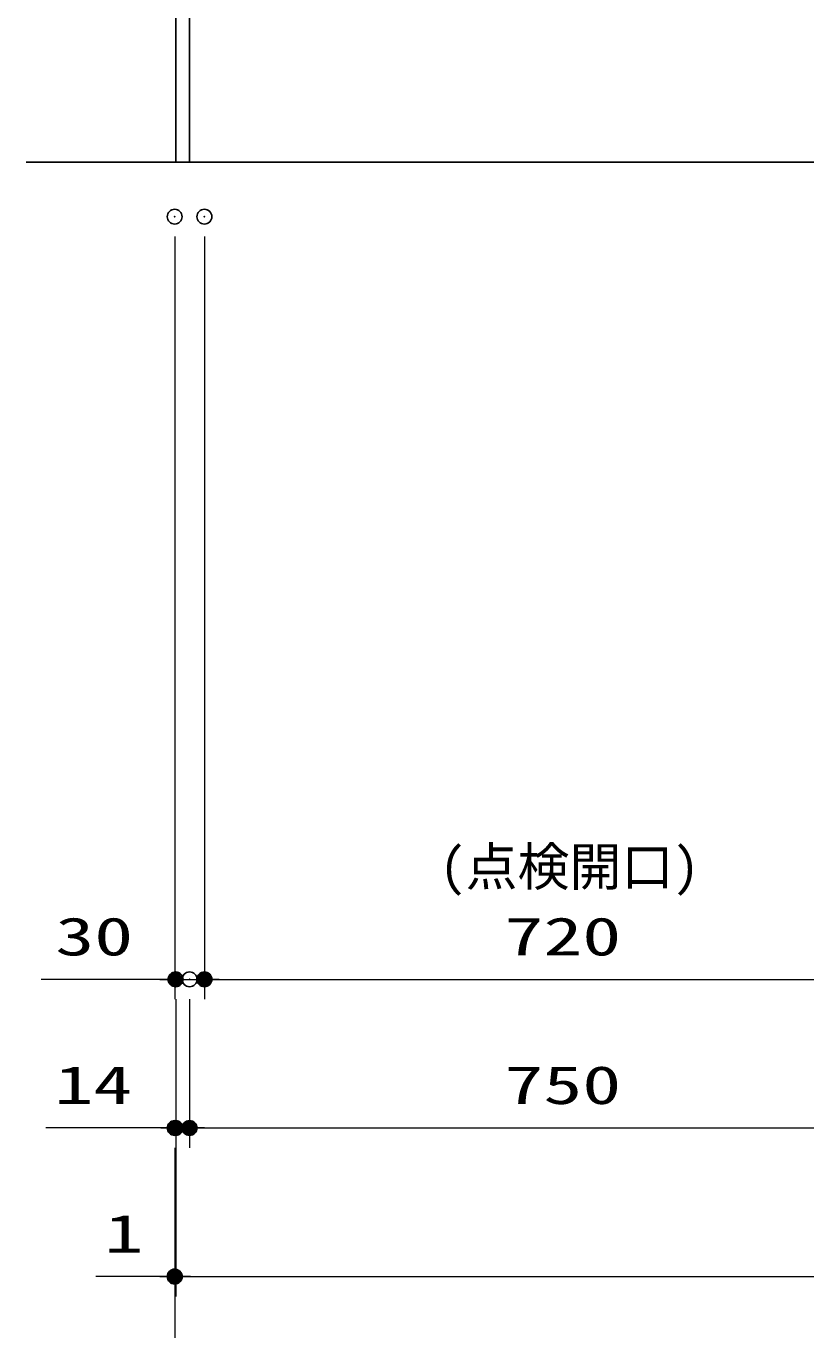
# Model space of a CAD drawing. Units: millimetres, scale not verified. Extents: x -9797 to 9797, y -4555 to 4555.
# Drawn here: x -7609 to -6821, y -3040 to -1724 of the extents above; entities that cross this region are included whole.
import ezdxf
from ezdxf.enums import TextEntityAlignment as Align

# ---------------------------------------------------------------- set-up
doc = ezdxf.new("R2010")
doc.units = ezdxf.units.MM
doc.header["$LTSCALE"] = 30
doc.header["$PDMODE"] = 32
doc.header["$PDSIZE"] = 15
for name, color, linetype, lineweight in [('0-0_0', 7, 'Continuous', 25), ('0-1_KABE', 4, 'Continuous', 25), ('0-3_寸法ﾚｲﾔｰ', 30, 'Continuous', 13), ('0-4_DEFPOINTS', 7, 'Continuous', 25)]:
    doc.layers.add(name, color=color, linetype=linetype, lineweight=lineweight)
doc.styles.add('ＭＳ ゴシック', font='')
doc.styles.get('ＭＳ ゴシック').set_extended_font_data('MS Gothic')

# ---------------------------------------------------------------- blocks, each defined once
blk = doc.blocks.new('_DOT')
at = {"layer": '0-0_0', "color": 30}
blk.add_line((-15, 0), (-30, 0), dxfattribs=at)
for points in [[(0, 0), (-15, 0), (-14.88, 1.88)], [(0, 0), (-14.88, -1.88), (-15, 0)], [(0, 0), (-14.88, 1.88), (-14.53, 3.73)], [(0, 0), (-14.53, -3.73), (-14.88, -1.88)], [(0, 0), (-14.53, 3.73), (-13.95, 5.52)], [(0, 0), (-13.95, -5.52), (-14.53, -3.73)], [(0, 0), (-13.95, 5.52), (-13.14, 7.23)], [(0, 0), (-13.14, -7.23), (-13.95, -5.52)], [(0, 0), (-13.14, 7.23), (-12.14, 8.82)], [(0, 0), (-12.14, -8.82), (-13.14, -7.23)], [(0, 0), (-12.14, 8.82), (-10.93, 10.27)], [(0, 0), (-10.93, -10.27), (-12.14, -8.82)], [(0, 0), (-10.93, 10.27), (-9.56, 11.56)], [(0, 0), (-9.56, -11.56), (-10.93, -10.27)], [(0, 0), (-9.56, 11.56), (-8.04, 12.66)], [(0, 0), (-8.04, -12.66), (-9.56, -11.56)], [(0, 0), (-8.04, 12.66), (-6.39, 13.57)], [(0, 0), (-6.39, -13.57), (-8.04, -12.66)], [(0, 0), (-6.39, 13.57), (-4.64, 14.27)], [(0, 0), (-4.64, -14.27), (-6.39, -13.57)], [(0, 0), (-4.64, 14.27), (-2.81, 14.73)], [(0, 0), (-2.81, -14.73), (-4.64, -14.27)], [(0, 0), (-2.81, 14.73), (-0.94, 14.97)], [(0, 0), (-0.94, -14.97), (-2.81, -14.73)], [(0, 0), (-0.94, 14.97), (0.94, 14.97)], [(0, 0), (0.94, -14.97), (-0.94, -14.97)], [(0, 0), (0.94, 14.97), (2.81, 14.73)], [(0, 0), (2.81, 14.73), (4.64, 14.27)], [(0, 0), (4.64, 14.27), (6.39, 13.57)], [(0, 0), (6.39, 13.57), (8.04, 12.66)], [(0, 0), (8.04, 12.66), (9.56, 11.56)], [(0, 0), (9.56, 11.56), (10.93, 10.27)], [(0, 0), (10.93, 10.27), (12.14, 8.82)], [(0, 0), (12.14, 8.82), (13.14, 7.23)], [(0, 0), (13.14, 7.23), (13.95, 5.52)], [(0, 0), (13.95, 5.52), (14.53, 3.73)], [(0, 0), (14.53, 3.73), (14.88, 1.88)], [(0, 0), (14.88, 1.88), (15, 0)], [(0, 0), (2.81, -14.73), (0.94, -14.97)], [(0, 0), (4.64, -14.27), (2.81, -14.73)], [(0, 0), (6.39, -13.57), (4.64, -14.27)], [(0, 0), (8.04, -12.66), (6.39, -13.57)], [(0, 0), (9.56, -11.56), (8.04, -12.66)], [(0, 0), (10.93, -10.27), (9.56, -11.56)], [(0, 0), (12.14, -8.82), (10.93, -10.27)], [(0, 0), (13.14, -7.23), (12.14, -8.82)], [(0, 0), (13.95, -5.52), (13.14, -7.23)], [(0, 0), (14.53, -3.73), (13.95, -5.52)], [(0, 0), (14.88, -1.88), (14.53, -3.73)], [(0, 0), (15, 0), (14.88, -1.88)]]:
    blk.add_solid(points, dxfattribs=at)

msp = doc.modelspace()

# ---------------------------------------------------------------- linework, layer by layer
at = {"layer": '0-0_0'}
msp.add_lwpolyline([(-7457.51, -1023.93), (-7443.51, -1023.93), (-7443.51, -1860.93), (-7457.51, -1860.93)], close=True, dxfattribs=at)
at = {"layer": '0-1_KABE'}
msp.add_line((-7608.51, -1860.93), (-5208.51, -1860.93), dxfattribs=at)
at = {"layer": '0-3_寸法ﾚｲﾔｰ'}
for p, q in [((-7458.51, -1935.93), (-7458.51, -2705.93)), ((-7428.51, -1935.93), (-7428.51, -2705.93)), ((-7428.51, -1935.93), (-7428.51, -2705.93)), ((-7458.51, -2685.93), (-7593.28, -2685.93)), ((-7473.51, -2685.93), (-7488.51, -2685.93)), ((-7458.51, -2685.93), (-7428.51, -2685.93)), ((-7413.51, -2685.93), (-6723.51, -2685.93)), ((-7413.51, -2685.93), (-7398.51, -2685.93)), ((-7457.51, -2705.93), (-7457.51, -3005.93)), ((-7457.51, -2705.93), (-7457.51, -2855.93)), ((-7443.51, -2705.93), (-7443.51, -2855.93)), ((-7443.51, -2705.93), (-7443.51, -2855.93)), ((-7457.51, -2835.93), (-7588.51, -2835.93)), ((-7472.51, -2835.93), (-7487.51, -2835.93)), ((-7457.51, -2835.93), (-7443.51, -2835.93)), ((-7428.51, -2835.93), (-6708.51, -2835.93)), ((-7428.51, -2835.93), (-7413.51, -2835.93)), ((-7458.51, -2855.93), (-7458.51, -3155.93)), ((-7458.51, -2855.93), (-7458.51, -3005.93)), ((-7457.51, -2855.93), (-7457.51, -3005.93)), ((-7458.51, -2985.93), (-7538.04, -2985.93)), ((-7473.51, -2985.93), (-7488.51, -2985.93)), ((-7457.51, -2985.93), (-7458.51, -2985.93)), ((-7442.51, -2985.93), (-5374.51, -2985.93)), ((-7442.51, -2985.93), (-7427.51, -2985.93))]:
    msp.add_line(p, q, dxfattribs=at)
at = {"layer": '0-4_DEFPOINTS'}
for p in [(-7458.51, -1915.93), (-7428.51, -1915.93), (-7428.51, -1915.93), (-7457.51, -2685.93), (-7457.51, -2685.93), (-7443.51, -2685.93), (-7428.51, -2685.93), (-7458.51, -2835.93), (-7458.51, -2835.93), (-7457.51, -2835.93), (-7443.51, -2835.93), (-7458.51, -2985.93)]:
    msp.add_point(p, dxfattribs=at)

# ---------------------------------------------------------------- block references
at = {"layer": '0-3_寸法ﾚｲﾔｰ', "xscale": 0.5, "yscale": 0.5}
for p in [(-7458.51, -2685.93), (-7457.51, -2835.93), (-7458.51, -2985.93)]:
    msp.add_blockref('_DOT', p, dxfattribs=at)
at = {"layer": '0-3_寸法ﾚｲﾔｰ', "xscale": 0.5, "yscale": 0.5, "rotation": 180}
for p in [(-7428.51, -2685.93), (-7428.51, -2685.93), (-7443.51, -2835.93), (-7443.51, -2835.93), (-7457.51, -2985.93), (-7457.51, -2985.93)]:
    msp.add_blockref('_DOT', p, dxfattribs=at)

# ---------------------------------------------------------------- texts
at = {"layer": '0-3_寸法ﾚｲﾔｰ', "style": 'ＭＳ ゴシック'}
msp.add_text('(点検開口)', height=38.48, dxfattribs=at).set_placement((-7191.18, -2602.85), align=Align.BOTTOM_LEFT)
at = {"layer": '0-3_寸法ﾚｲﾔｰ', "style": 'ＭＳ ゴシック', "width": 1.5}
for s, p in [('30', (-7578.99, -2673.33)), ('720', (-7125.66, -2673.33)), ('14', (-7579.94, -2823.33)), ('750', (-7125.66, -2823.33)), ('1', (-7529.47, -2973.33))]:
    msp.add_text(s, height=38.49, dxfattribs=at).set_placement(p, align=Align.BOTTOM_LEFT)

doc.saveas('drawing.dxf')
